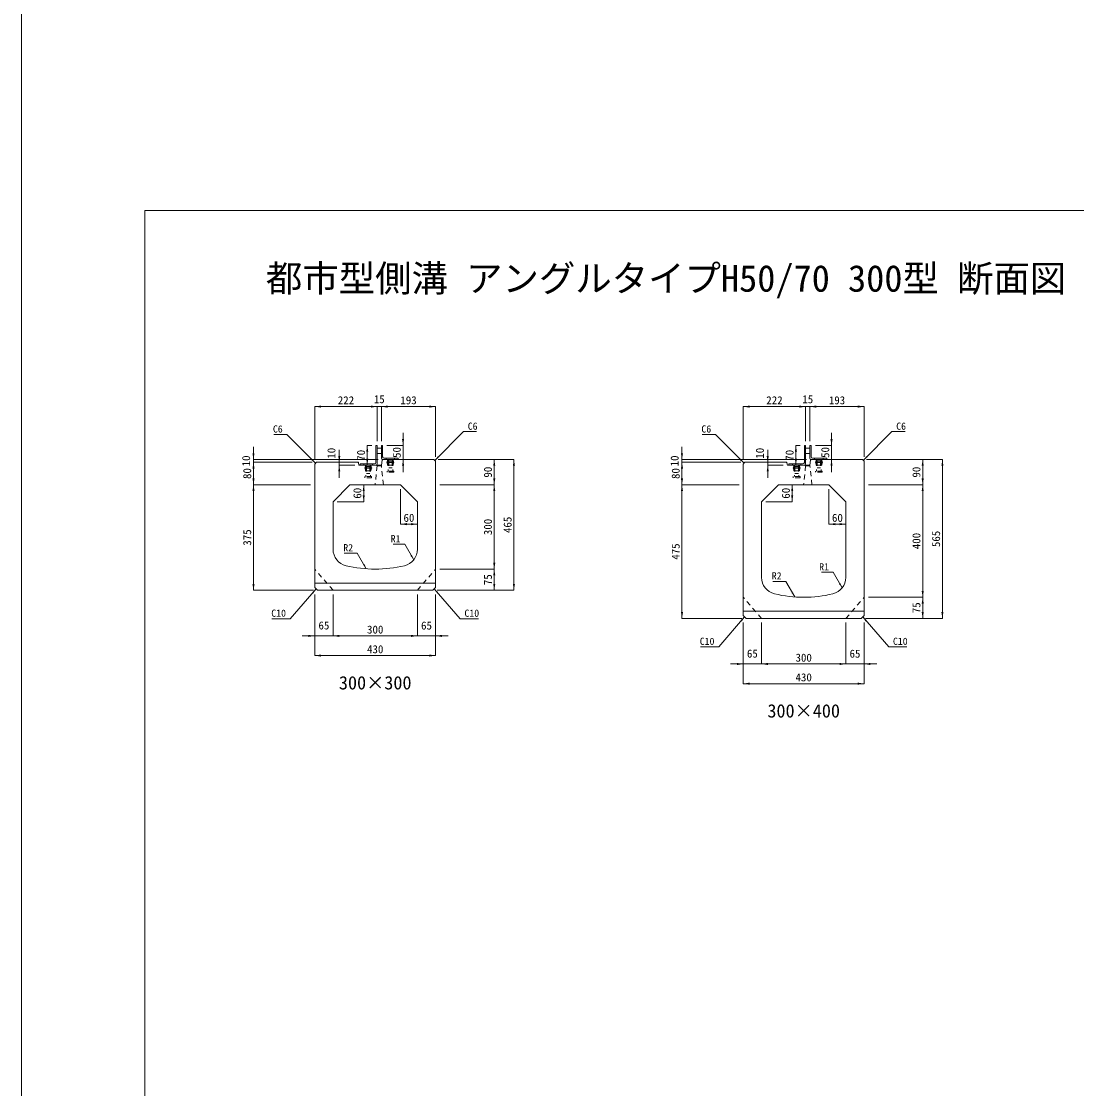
# Model space of a CAD drawing. Units: millimetres at full size. Extents: x -1934 to 78146, y -143454 to -112471.
# Drawn here: x -1934 to 1820, y -119803 to -116006 of the extents above; entities that cross this region are included whole.
import ezdxf
from ezdxf.enums import TextEntityAlignment as Align

# ---------------------------------------------------------------- set-up
doc = ezdxf.new("R2010")
doc.units = ezdxf.units.MM
doc.header["$LTSCALE"] = 23
doc.linetypes.add('USER2', pattern=[1.35, 0.75, -0.6])
for name, color, linetype, lineweight in [('0_2', 7, 'Continuous', 13), ('アングル', 191, 'Continuous', 13), ('インサート', 92, 'USER2', 9), ('作業エリア', 11, 'Continuous', 13), ('寸法線', 7, 'Continuous', 13), ('引出線', 4, 'Continuous', 13), ('排水孔', 30, 'USER2', 15), ('本体', 2, 'Continuous', 13), ('枠', 5, 'Continuous', 5)]:
    doc.layers.add(name, color=color, linetype=linetype, lineweight=lineweight)
doc.styles.add('ＭＳ ゴシック', font='')
doc.styles.get('ＭＳ ゴシック').set_extended_font_data('MS Gothic')

# ---------------------------------------------------------------- blocks, each defined once
blk = doc.blocks.new('filled_arrow')
at = {"color": 0, "linetype": 'Continuous', "lineweight": -2}
blk.add_solid([(7.5, 1.25), (0, 0), (7.5, -1.25)], dxfattribs=at)

msp = doc.modelspace()

# ---------------------------------------------------------------- linework, layer by layer
at = {"layer": '0_2', "color": 1}
msp.add_line((-1933.8, -112471.31), (-1933.8, -143454.17), dxfattribs=at)
at = {"layer": 'アングル'}
for p, q in [((-672.5, -117514.92), (-672.5, -117575.42)), ((-668, -117514.92), (-672.5, -117514.92)), ((-668, -117514.92), (-668, -117579.92)), ((-668, -117524.92), (-653, -117524.92)), ((-668, -117543.92), (-653, -117543.92)), ((-653, -117514.92), (-653, -117559.92)), ((-653, -117514.92), (-648.5, -117514.92)), ((-648.5, -117514.92), (-648.5, -117555.42)), ((851.73, -117514.92), (851.73, -117575.42)), ((856.23, -117514.92), (851.73, -117514.92)), ((856.23, -117514.92), (856.23, -117579.92)), ((856.23, -117524.92), (871.23, -117524.92)), ((856.23, -117543.92), (871.23, -117543.92)), ((871.23, -117514.92), (871.23, -117559.92)), ((871.23, -117514.92), (875.73, -117514.92)), ((875.73, -117514.92), (875.73, -117555.42)), ((-728, -117580.42), (-728, -117584.92)), ((-677.5, -117580.42), (-728, -117580.42)), ((-648, -117564.92), (-593, -117564.92)), ((-643.5, -117560.42), (-593, -117560.42)), ((-593, -117560.42), (-593, -117564.92)), ((796.23, -117580.42), (796.23, -117584.92)), ((846.73, -117580.42), (796.23, -117580.42)), ((876.23, -117564.92), (931.23, -117564.92)), ((880.73, -117560.42), (931.23, -117560.42)), ((931.23, -117560.42), (931.23, -117564.92)), ((-673, -117584.92), (-728, -117584.92)), ((851.23, -117584.92), (796.23, -117584.92))]:
    msp.add_line(p, q, dxfattribs=at)
at = {"layer": 'アングル', "linetype": 'USER2', "lineweight": 9}
for p, q in [((-715, -117580.42), (-715, -117584.92)), ((-685, -117580.42), (-685, -117584.92)), ((-636, -117560.42), (-636, -117564.92)), ((-606, -117560.42), (-606, -117564.92)), ((809.23, -117580.42), (809.23, -117584.92)), ((839.23, -117580.42), (839.23, -117584.92)), ((888.23, -117560.42), (888.23, -117564.92)), ((918.23, -117560.42), (918.23, -117564.92))]:
    msp.add_line(p, q, dxfattribs=at)
at = {"layer": 'アングル'}
for centre, start, end in [((-677.5, -117575.42), 270, 0), ((-673, -117579.92), 270, 0), ((-648, -117559.92), 180, 270), ((-643.5, -117555.42), 180, 270), ((846.73, -117575.42), 270, 0), ((851.23, -117579.92), 270, 0), ((876.23, -117559.92), 180, 270), ((880.73, -117555.42), 180, 270)]:
    msp.add_arc(centre, 5, start, end, dxfattribs=at)
at = {"layer": 'インサート'}
for p, q in [((-633.5, -117574.17), (-608.5, -117574.17)), ((-633.5, -117574.17), (-633.5, -117575.67)), ((-633.5, -117575.67), (-608.5, -117575.67)), ((-632.25, -117574.17), (-631, -117564.92)), ((-632.25, -117575.67), (-631, -117584.92)), ((-631, -117564.92), (-611, -117564.92)), ((-629.25, -117569.92), (-612.75, -117569.92)), ((-629.25, -117569.92), (-629.25, -117605.92)), ((-628.12, -117564.92), (-628.12, -117569.92)), ((-627, -117569.92), (-627, -117594.92)), ((-615, -117569.92), (-615, -117594.92)), ((-613.87, -117564.92), (-613.87, -117569.92)), ((-612.75, -117569.92), (-612.75, -117605.92)), ((-609.75, -117574.17), (-611, -117564.92)), ((-609.75, -117575.67), (-611, -117584.92)), ((-608.5, -117574.17), (-608.5, -117575.67)), ((890.73, -117574.17), (915.73, -117574.17)), ((890.73, -117574.17), (890.73, -117575.67)), ((890.73, -117575.67), (915.73, -117575.67)), ((891.98, -117574.17), (893.23, -117564.92)), ((891.98, -117575.67), (893.23, -117584.92)), ((893.23, -117564.92), (913.23, -117564.92)), ((894.98, -117569.92), (911.48, -117569.92)), ((894.98, -117569.92), (894.98, -117605.92)), ((896.11, -117564.92), (896.11, -117569.92)), ((897.23, -117569.92), (897.23, -117594.92)), ((909.23, -117569.92), (909.23, -117594.92)), ((910.36, -117564.92), (910.36, -117569.92)), ((911.48, -117569.92), (911.48, -117605.92)), ((914.48, -117574.17), (913.23, -117564.92)), ((914.48, -117575.67), (913.23, -117584.92)), ((915.73, -117574.17), (915.73, -117575.67)), ((-712.5, -117594.17), (-687.5, -117594.17)), ((-712.5, -117594.17), (-712.5, -117595.67)), ((-712.5, -117595.67), (-687.5, -117595.67)), ((-711.25, -117594.17), (-710, -117584.92)), ((-711.25, -117595.67), (-710, -117604.92)), ((-710, -117584.92), (-690, -117584.92)), ((-710, -117604.92), (-690, -117604.92)), ((-708.25, -117589.92), (-691.75, -117589.92)), ((-708.25, -117589.92), (-708.25, -117625.92)), ((-707.12, -117584.92), (-707.12, -117589.92)), ((-706, -117589.92), (-706, -117614.92)), ((-706, -117614.92), (-694, -117614.92)), ((-694, -117589.92), (-694, -117614.92)), ((-692.87, -117584.92), (-692.87, -117589.92)), ((-691.75, -117589.92), (-691.75, -117625.92)), ((-688.75, -117594.17), (-690, -117584.92)), ((-688.75, -117595.67), (-690, -117604.92)), ((-687.5, -117594.17), (-687.5, -117595.67)), ((-633, -117609.92), (-633, -117605.92)), ((-609, -117605.92), (-633, -117605.92)), ((-609, -117609.92), (-633, -117609.92)), ((-631, -117584.92), (-611, -117584.92)), ((-627, -117594.92), (-615, -117594.92)), ((-609, -117605.92), (-609, -117609.92)), ((811.73, -117594.17), (836.73, -117594.17)), ((811.73, -117594.17), (811.73, -117595.67)), ((811.73, -117595.67), (836.73, -117595.67)), ((812.98, -117594.17), (814.23, -117584.92)), ((812.98, -117595.67), (814.23, -117604.92)), ((814.23, -117584.92), (834.23, -117584.92)), ((814.23, -117604.92), (834.23, -117604.92)), ((815.98, -117589.92), (832.48, -117589.92)), ((815.98, -117589.92), (815.98, -117625.92)), ((817.11, -117584.92), (817.11, -117589.92)), ((818.23, -117589.92), (818.23, -117614.92)), ((818.23, -117614.92), (830.23, -117614.92)), ((830.23, -117589.92), (830.23, -117614.92)), ((831.36, -117584.92), (831.36, -117589.92)), ((832.48, -117589.92), (832.48, -117625.92)), ((835.48, -117594.17), (834.23, -117584.92)), ((835.48, -117595.67), (834.23, -117604.92)), ((836.73, -117594.17), (836.73, -117595.67)), ((891.23, -117609.92), (891.23, -117605.92)), ((915.23, -117605.92), (891.23, -117605.92)), ((915.23, -117609.92), (891.23, -117609.92)), ((893.23, -117584.92), (913.23, -117584.92)), ((897.23, -117594.92), (909.23, -117594.92)), ((915.23, -117605.92), (915.23, -117609.92)), ((-712, -117629.92), (-712, -117625.92)), ((-688, -117625.92), (-712, -117625.92)), ((-688, -117629.92), (-712, -117629.92)), ((-688, -117625.92), (-688, -117629.92)), ((812.23, -117629.92), (812.23, -117625.92)), ((836.23, -117625.92), (812.23, -117625.92)), ((836.23, -117629.92), (812.23, -117629.92)), ((836.23, -117625.92), (836.23, -117629.92))]:
    msp.add_line(p, q, dxfattribs=at)
at = {"layer": '作業エリア'}
for p, q in [((-737.46, -117574.92), (-735, -117574.92)), ((-735, -117574.92), (-734.51, -117577.33)), ((-650, -117564.92), (-650.38, -117567.47)), ((-647.41, -117564.92), (-650, -117564.92)), ((786.77, -117574.92), (789.23, -117574.92)), ((789.23, -117574.92), (789.71, -117577.33)), ((874.23, -117564.92), (873.85, -117567.47)), ((876.82, -117564.92), (874.23, -117564.92))]:
    msp.add_line(p, q, dxfattribs=at)
at = {"layer": '寸法線', "lineweight": 9}
for p, q in [((-890, -117376.71), (-668, -117376.71)), ((-890, -117565.92), (-890, -117376.71)), ((-713, -117376.71), (-608, -117376.71)), ((-668, -117499.92), (-668, -117376.71)), ((-668, -117499.92), (-668, -117376.71)), ((-653, -117499.92), (-653, -117376.71)), ((-653, -117376.71), (-460, -117376.71)), ((-653, -117499.92), (-653, -117376.71)), ((-460, -117555.92), (-460, -117376.71)), ((634.23, -117376.71), (856.23, -117376.71)), ((634.23, -117565.92), (634.23, -117376.71)), ((811.23, -117376.71), (916.23, -117376.71)), ((856.23, -117499.92), (856.23, -117376.71)), ((856.23, -117499.92), (856.23, -117376.71)), ((871.23, -117499.92), (871.23, -117376.71)), ((871.23, -117376.71), (1064.23, -117376.71)), ((871.23, -117499.92), (871.23, -117376.71)), ((1064.23, -117555.92), (1064.23, -117376.71)), ((-575.94, -117469.92), (-575.94, -117609.92)), ((948.29, -117469.92), (948.29, -117609.92)), ((-1107.97, -117619.92), (-1107.97, -117519.92)), ((-802.91, -117529.92), (-802.91, -117629.92)), ((-703.25, -117514.92), (-703.25, -117584.92)), ((-687.5, -117514.92), (-703.25, -117514.92)), ((-633.5, -117514.92), (-575.94, -117514.92)), ((416.26, -117619.92), (416.26, -117519.92)), ((721.32, -117529.92), (721.32, -117629.92)), ((821.48, -117514.92), (821.48, -117584.92)), ((836.73, -117514.92), (821.48, -117514.92)), ((890.73, -117514.92), (948.29, -117514.92)), ((-665, -117564.92), (-1107.97, -117564.92)), ((-1107.97, -117654.92), (-1107.97, -117574.92)), ((-899, -117574.92), (-1107.97, -117574.92)), ((-899, -117574.92), (-1107.97, -117574.92)), ((-750, -117574.92), (-802.91, -117574.92)), ((-632.41, -117564.92), (-575.94, -117564.92)), ((-451, -117564.92), (-251.58, -117564.92)), ((-451, -117564.92), (-181.58, -117564.92)), ((-251.58, -117564.92), (-251.58, -117654.92)), ((-181.58, -117564.92), (-181.58, -118029.92)), ((859.23, -117564.92), (416.26, -117564.92)), ((416.26, -117654.92), (416.26, -117574.92)), ((625.23, -117574.92), (416.26, -117574.92)), ((625.23, -117574.92), (416.26, -117574.92)), ((774.23, -117574.92), (721.32, -117574.92)), ((891.82, -117564.92), (948.29, -117564.92)), ((1073.23, -117564.92), (1272.65, -117564.92)), ((1073.23, -117564.92), (1342.65, -117564.92)), ((1272.65, -117564.92), (1272.65, -117654.92)), ((1342.65, -117564.92), (1342.65, -118129.92)), ((-748, -117584.92), (-802.91, -117584.92)), ((-688, -117584.92), (-703.25, -117584.92)), ((776.23, -117584.92), (721.32, -117584.92)), ((836.73, -117584.92), (821.48, -117584.92)), ((-1107.97, -117654.92), (-1107.97, -118029.92)), ((-905, -117654.92), (-1107.97, -117654.92)), ((-905, -117654.92), (-1107.97, -117654.92)), ((-750, -117654.92), (-715.94, -117654.92)), ((-715.94, -117654.92), (-715.94, -117714.92)), ((-445, -117654.92), (-251.58, -117654.92)), ((-445, -117654.92), (-251.58, -117654.92)), ((-251.58, -117654.92), (-251.58, -117954.92)), ((416.26, -117654.92), (416.26, -118129.92)), ((619.23, -117654.92), (416.26, -117654.92)), ((619.23, -117654.92), (416.26, -117654.92)), ((774.23, -117654.92), (808.29, -117654.92)), ((808.29, -117654.92), (808.29, -117714.92)), ((1079.23, -117654.92), (1272.65, -117654.92)), ((1079.23, -117654.92), (1272.65, -117654.92)), ((1272.65, -117654.92), (1272.65, -118054.92)), ((-585, -117669.92), (-585, -117794.92)), ((939.23, -117669.92), (939.23, -117794.92)), ((-810, -117714.92), (-715.94, -117714.92)), ((-525, -117729.92), (-525, -117794.92)), ((714.23, -117714.92), (808.29, -117714.92)), ((999.23, -117729.92), (999.23, -117794.92)), ((-585, -117794.92), (-525, -117794.92)), ((939.23, -117794.92), (999.23, -117794.92)), ((-445, -117954.92), (-251.58, -117954.92)), ((-445, -117954.92), (-251.58, -117954.92)), ((-251.58, -117954.92), (-251.58, -118029.92)), ((-895, -118029.92), (-1107.97, -118029.92)), ((-455, -118029.92), (-251.58, -118029.92)), ((-455, -118029.92), (-181.58, -118029.92)), ((-890, -118044.92), (-890, -118192.33)), ((-890, -118044.92), (-890, -118262.33)), ((-825, -118044.92), (-825, -118192.33)), ((-825, -118044.92), (-825, -118192.33)), ((-525, -118044.92), (-525, -118192.33)), ((-525, -118044.92), (-525, -118192.33)), ((-460, -118044.92), (-460, -118192.33)), ((-460, -118044.92), (-460, -118262.33)), ((1079.23, -118054.92), (1272.65, -118054.92)), ((1079.23, -118054.92), (1272.65, -118054.92)), ((1272.65, -118054.92), (1272.65, -118129.92)), ((629.23, -118129.92), (416.26, -118129.92)), ((634.23, -118144.92), (634.23, -118292.33)), ((634.23, -118144.92), (634.23, -118362.33)), ((699.23, -118144.92), (699.23, -118292.33)), ((699.23, -118144.92), (699.23, -118292.33)), ((999.23, -118144.92), (999.23, -118292.33)), ((999.23, -118144.92), (999.23, -118292.33)), ((1064.23, -118144.92), (1064.23, -118292.33)), ((1064.23, -118144.92), (1064.23, -118362.33)), ((1069.23, -118129.92), (1272.65, -118129.92)), ((1069.23, -118129.92), (1342.65, -118129.92)), ((-935, -118192.33), (-780, -118192.33)), ((-825, -118192.33), (-525, -118192.33)), ((-570, -118192.33), (-415, -118192.33)), ((-890, -118262.33), (-460, -118262.33)), ((589.23, -118292.33), (744.23, -118292.33)), ((699.23, -118292.33), (999.23, -118292.33)), ((954.23, -118292.33), (1109.23, -118292.33)), ((634.23, -118362.33), (1064.23, -118362.33))]:
    msp.add_line(p, q, dxfattribs=at)
at = {"layer": '引出線', "lineweight": 9}
for points in [[(-463, -117567.92), (-360.95, -117465.87), (-314.15, -117465.87)], [(1061.23, -117567.92), (1163.28, -117465.87), (1210.08, -117465.87)], [(-887, -117577.92), (-989.04, -117475.87), (-1035.84, -117475.87)], [(637.23, -117577.92), (535.19, -117475.87), (488.39, -117475.87)], [(-537.93, -117921.6), (-569.95, -117866.13), (-611.54, -117866.13)], [(-706.59, -117953.81), (-738.61, -117898.34), (-785.13, -117898.34)], [(817.64, -118053.81), (785.62, -117998.34), (739.1, -117998.34)], [(986.3, -118021.6), (954.28, -117966.13), (912.69, -117966.13)], [(-885, -118024.92), (-977.44, -118131.2), (-1042.33, -118131.2)], [(-465, -118024.92), (-372.56, -118131.2), (-307.67, -118131.2)], [(639.23, -118124.92), (546.79, -118231.2), (481.9, -118231.2)], [(1059.23, -118124.92), (1151.67, -118231.2), (1216.56, -118231.2)]]:
    msp.add_lwpolyline(points, dxfattribs=at)
at = {"layer": '排水孔'}
for p, q in [((-668, -117587.92), (-675.5, -117654.92)), ((-670.5, -117584.92), (-668, -117587.92)), ((-668, -117587.92), (-653, -117587.92)), ((-653, -117587.92), (-653, -117584.92)), ((-645.5, -117654.92), (-653, -117587.92)), ((856.23, -117587.92), (848.73, -117654.92)), ((853.73, -117584.92), (856.23, -117587.92)), ((856.23, -117587.92), (871.23, -117587.92)), ((871.23, -117587.92), (871.23, -117584.92)), ((878.73, -117654.92), (871.23, -117587.92))]:
    msp.add_line(p, q, dxfattribs=at)
at = {"layer": '本体'}
for p, q in [((-890, -117580.92), (-884, -117574.92)), ((-890, -117580.92), (-890, -118019.92)), ((-884, -117574.92), (-737.46, -117574.92)), ((-734.51, -117577.33), (-733, -117584.92)), ((-650.38, -117567.47), (-653, -117584.92)), ((-647.41, -117564.92), (-466, -117564.92)), ((-466, -117564.92), (-460, -117570.92)), ((-460, -117570.92), (-460, -118019.92)), ((634.23, -117580.92), (640.23, -117574.92)), ((634.23, -117580.92), (634.23, -118119.92)), ((640.23, -117574.92), (786.77, -117574.92)), ((789.71, -117577.33), (791.23, -117584.92)), ((873.85, -117567.47), (871.23, -117584.92)), ((876.82, -117564.92), (1058.23, -117564.92)), ((1058.23, -117564.92), (1064.23, -117570.92)), ((1064.23, -117570.92), (1064.23, -118119.92)), ((-733, -117584.92), (-653, -117584.92)), ((791.23, -117584.92), (871.23, -117584.92)), ((-825, -117714.92), (-765, -117654.92)), ((-765, -117654.92), (-585, -117654.92)), ((-585, -117654.92), (-525, -117714.92)), ((699.23, -117714.92), (759.23, -117654.92)), ((759.23, -117654.92), (939.23, -117654.92)), ((939.23, -117654.92), (999.23, -117714.92)), ((-825, -117714.92), (-825, -117884.39)), ((-525, -117714.92), (-525, -117884.39)), ((699.23, -117714.92), (699.23, -117984.39)), ((999.23, -117714.92), (999.23, -117984.39)), ((-890, -118019.92), (-880, -118029.92)), ((-880, -118029.92), (-470, -118029.92)), ((-470, -118029.92), (-460, -118019.92)), ((634.23, -118119.92), (644.23, -118129.92)), ((644.23, -118129.92), (1054.23, -118129.92)), ((1054.23, -118129.92), (1064.23, -118119.92))]:
    msp.add_line(p, q, dxfattribs=at)
at = {"layer": '本体', "linetype": 'USER2', "lineweight": 9}
for p, q in [((-825, -118029.92), (-890, -117954.92)), ((-525, -118029.92), (-460, -117954.92)), ((699.23, -118129.92), (634.23, -118054.92)), ((999.23, -118129.92), (1064.23, -118054.92))]:
    msp.add_line(p, q, dxfattribs=at)
at = {"layer": '本体', "lineweight": 9}
for p, q in [((-890, -118004.92), (-460, -118004.92)), ((634.23, -118104.92), (1064.23, -118104.92))]:
    msp.add_line(p, q, dxfattribs=at)
at = {"layer": '本体'}
for centre, radius, start, end in [((-737.46, -117577.92), 3, 11.30993, 90), ((-647.41, -117567.92), 3, 90, 171.46923), ((786.77, -117577.92), 3, 11.30993, 90), ((876.82, -117567.92), 3, 90, 171.46923), ((-765, -117884.39), 60, 180, 256.65764), ((-585, -117884.39), 60, 283.34236, 0), ((-675, -117504.92), 450, 256.65764, 283.34236), ((759.23, -117984.39), 60, 180, 256.65764), ((939.23, -117984.39), 60, 283.34236, 0), ((849.23, -117604.92), 450, 256.65764, 283.34236)]:
    msp.add_arc(centre, radius, start, end, dxfattribs=at)
at = {"layer": '枠', "lineweight": 13}
for p, q in [((-1494.13, -124950.15), (-1494.13, -116678.72)), ((-1494.13, -116678.72), (10505.87, -116678.72))]:
    msp.add_line(p, q, dxfattribs=at)

# ---------------------------------------------------------------- block references
at = {"layer": '寸法線', "lineweight": 9, "xscale": 3, "yscale": 3}
for p in [(-890, -117376.71), (-653, -117376.71), (-653, -117376.71), (634.23, -117376.71), (871.23, -117376.71), (871.23, -117376.71), (-585, -117794.92), (939.23, -117794.92), (-825, -118192.33), (-825, -118192.33), (-460, -118192.33), (-890, -118262.33), (699.23, -118292.33), (699.23, -118292.33), (1064.23, -118292.33), (634.23, -118362.33)]:
    msp.add_blockref('filled_arrow', p, dxfattribs=at)
for p, rotation in [((-668, -117376.71), 180), ((-668, -117376.71), 180), ((-460, -117376.71), 180), ((856.23, -117376.71), 180), ((856.23, -117376.71), 180), ((1064.23, -117376.71), 180), ((-575.94, -117514.92), 90), ((948.29, -117514.92), 90), ((-1107.97, -117564.92), 90), ((-703.25, -117514.92), 270), ((416.26, -117564.92), 90), ((821.48, -117514.92), 270), ((-1107.97, -117574.92), 270), ((-1107.97, -117574.92), 270), ((-802.91, -117574.92), 90), ((-703.25, -117584.92), 90), ((-575.94, -117564.92), 270), ((-251.58, -117564.92), 270), ((-181.58, -117564.92), 270), ((416.26, -117574.92), 270), ((416.26, -117574.92), 270), ((721.32, -117574.92), 90), ((821.48, -117584.92), 90), ((948.29, -117564.92), 270), ((1272.65, -117564.92), 270), ((1342.65, -117564.92), 270), ((-802.91, -117584.92), 270), ((721.32, -117584.92), 270), ((-1107.97, -117654.92), 90), ((-1107.97, -117654.92), 270), ((-715.94, -117654.92), 270), ((-251.58, -117654.92), 90), ((-251.58, -117654.92), 270), ((416.26, -117654.92), 90), ((416.26, -117654.92), 270), ((808.29, -117654.92), 270), ((1272.65, -117654.92), 90), ((1272.65, -117654.92), 270), ((-715.94, -117714.92), 90), ((808.29, -117714.92), 90), ((-525, -117794.92), 180), ((999.23, -117794.92), 180), ((-251.58, -117954.92), 90), ((-251.58, -117954.92), 270), ((-1107.97, -118029.92), 90), ((-251.58, -118029.92), 90), ((-181.58, -118029.92), 90), ((1272.65, -118054.92), 90), ((1272.65, -118054.92), 270), ((416.26, -118129.92), 90), ((1272.65, -118129.92), 90), ((1342.65, -118129.92), 90), ((-890, -118192.33), 180), ((-525, -118192.33), 180), ((-525, -118192.33), 180), ((-460, -118262.33), 180), ((634.23, -118292.33), 180), ((999.23, -118292.33), 180), ((999.23, -118292.33), 180), ((1064.23, -118362.33), 180)]:
    msp.add_blockref('filled_arrow', p, dxfattribs=dict(at, rotation=rotation))
at = {"layer": '引出線', "lineweight": 9, "xscale": 2.4, "yscale": 2.4}
for p, rotation in [((-887, -117577.92), 135), ((-463, -117567.92), 45), ((637.23, -117577.92), 135), ((1061.23, -117567.92), 45), ((-537.93, -117921.6), 120), ((-706.59, -117953.81), 120), ((-885, -118024.92), 229), ((-465, -118024.92), 311), ((817.64, -118053.81), 120), ((986.3, -118021.6), 120), ((639.23, -118124.92), 229), ((1059.23, -118124.92), 311)]:
    msp.add_blockref('filled_arrow', p, dxfattribs=dict(at, rotation=rotation))

# ---------------------------------------------------------------- texts
at = {"layer": '0_2', "style": 'ＭＳ ゴシック'}
msp.add_text('都市型側溝 アングルタイプH50/70 300型 断面図', height=94.94, dxfattribs=at).set_placement((-1063.75, -116996.47), align=Align.BOTTOM_LEFT)
for s, p in [('300×300', (-675, -118359.07)), ('300×400', (849.23, -118459.07))]:
    msp.add_text(s, height=47.47, dxfattribs=at).set_placement(p, align=Align.MIDDLE_CENTER)
at = {"layer": '寸法線', "style": 'ＭＳ ゴシック'}
for s, p in [('222', (-779, -117354.21)), ('15', (-660.5, -117350.46)), ('193', (-556.5, -117354.21)), ('222', (745.23, -117354.21)), ('15', (863.73, -117350.46)), ('193', (967.73, -117354.21)), ('60', (-555, -117772.42)), ('60', (969.23, -117772.42)), ('65', (-857.5, -118155.2)), ('65', (-492.5, -118155.51)), ('300', (-675, -118169.83)), ('430', (-675, -118239.83)), ('65', (666.73, -118255.2)), ('300', (849.23, -118269.83)), ('65', (1031.73, -118255.51)), ('430', (849.23, -118339.83))]:
    msp.add_text(s, height=28.48, dxfattribs=at).set_placement(p, align=Align.MIDDLE_CENTER)
for s, p in [('10', (-830.91, -117542.63)), ('70', (-725.75, -117549.92)), ('50', (-598.44, -117539.92)), ('10', (693.32, -117542.63)), ('70', (798.98, -117549.92)), ('50', (925.79, -117539.92)), ('10', (-1134.22, -117569.92)), ('10', (390.01, -117569.92)), ('80', (-1130.47, -117614.92)), ('90', (-274.08, -117609.92)), ('80', (393.76, -117614.92)), ('90', (1250.15, -117609.92)), ('60', (-738.44, -117684.92)), ('60', (785.79, -117684.92)), ('465', (-204.08, -117797.42)), ('300', (-274.08, -117804.92)), ('375', (-1130.47, -117842.42)), ('400', (1250.15, -117854.92)), ('565', (1320.15, -117847.42)), ('475', (393.76, -117892.42)), ('75', (-274.08, -117992.42)), ('75', (1250.15, -118092.42))]:
    msp.add_text(s, height=28.48, rotation=90, dxfattribs=at).set_placement(p, align=Align.MIDDLE_CENTER)
at = {"layer": '引出線', "style": 'ＭＳ ゴシック'}
for s, p in [('C6', (-1004.04, -117443.47)), ('C6', (520.19, -117443.47)), ('R1', (-584.95, -117833.73)), ('R2', (-753.61, -117865.94)), ('R1', (939.28, -117933.73)), ('R2', (770.62, -117965.94)), ('C10', (-992.44, -118098.8)), ('C10', (531.79, -118198.8))]:
    msp.add_text(s, height=25.63, dxfattribs=at).set_placement(p, align=Align.TOP_RIGHT)
for s, p in [('C6', (-345.95, -117433.47)), ('C6', (1178.28, -117433.47)), ('C10', (-357.56, -118098.8)), ('C10', (1166.67, -118198.8))]:
    msp.add_text(s, height=25.63, dxfattribs=at).set_placement(p, align=Align.TOP_LEFT)

doc.saveas('drawing.dxf')
